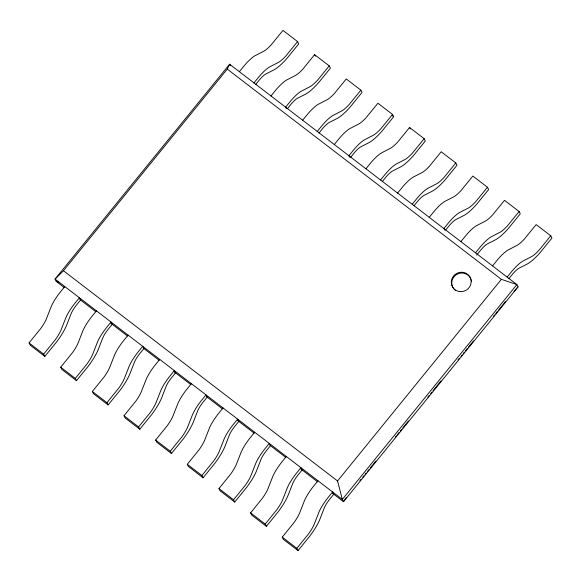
<?xml version="1.0" encoding="UTF-8"?>
<svg xmlns="http://www.w3.org/2000/svg" width="581" height="581" viewBox="0 0 581 581"><rect width="100%" height="100%" fill="white"/><g stroke="black" fill="none" stroke-linecap="round" stroke-linejoin="round"><path stroke-width="0.87" d="M64.142 287.428L56.226 281.349L55.042 279.091L63.46 270.746L227.28 69.103L229.611 64.222L516.887 284.567L518.07 286.825L343.502 501.693L332.376 493.16M346.225 497.568L343.502 501.693L342.325 499.435L337.554 480.974L63.46 270.746M64.781 286.556L59.727 292.802A21.323 5.236 -52.5 0 0 51.339 306.267L46.306 319.085A17.938 4.401 -52.5 0 1 40.75 328.483L29.05 342.935L30.234 345.194L44.839 356.4L56.742 341.751A27.438 6.74 -52.5 0 0 66.851 324.648L71.093 313.755A11.816 2.898 -52.5 0 1 76.605 304.909L80.57 300.021L79.386 297.762L74.332 304.008A21.323 5.236 -52.5 0 0 65.951 317.473L60.918 330.284A17.938 4.401 -52.5 0 1 55.362 339.689L43.655 354.134L44.839 356.4M239.35 71.688L244.419 65.471A21.323 5.236 -52.5 0 1 254.805 55.834L264.05 51.077A17.938 4.401 -52.5 0 0 271.233 44.788L282.962 30.401L297.574 41.6L298.757 43.865L286.854 58.514A27.438 6.74 -52.5 0 1 273.782 69.952L265.924 73.94A11.816 2.898 -52.5 0 0 259.104 80.272L255.705 84.456M253.955 82.894L259.024 76.677A21.323 5.236 -52.5 0 1 269.41 67.033L278.655 62.276A17.938 4.401 -52.5 0 0 285.837 55.994L297.574 41.6M96.431 310.835L91.377 317.073A21.323 5.236 -52.5 0 0 82.989 330.545L77.956 343.356A17.938 4.401 -52.5 0 1 72.4 352.754L60.7 367.207L61.884 369.472L76.489 380.678L88.392 366.023A27.438 6.74 -52.5 0 0 98.501 348.927L102.743 338.026A11.816 2.898 -52.5 0 1 108.255 329.18L112.22 324.3L111.036 322.034L105.982 328.28A21.323 5.236 -52.5 0 0 97.601 341.744L92.568 354.563A17.938 4.401 -52.5 0 1 87.005 363.96L75.305 378.413L76.489 380.678M270.993 95.967L276.062 89.75A21.323 5.236 -52.5 0 1 286.455 80.105L295.7 75.348A17.938 4.401 -52.5 0 0 302.883 69.066L314.611 54.672L329.224 65.878L330.407 68.137L318.504 82.792A27.438 6.74 -52.5 0 1 305.432 94.224L297.574 98.211A11.816 2.898 -52.5 0 0 290.754 104.544L287.355 108.734M329.224 65.878L317.487 80.272A17.938 4.401 -52.5 0 1 310.305 86.554L301.06 91.311A21.323 5.236 -52.5 0 0 290.674 100.956L285.605 107.165L286.389 108.676M128.081 335.106L123.027 341.352A21.323 5.236 -52.5 0 0 114.639 354.817L109.606 367.635A17.938 4.401 -52.5 0 1 104.05 377.033L92.35 391.485L93.534 393.744L108.139 404.95L120.042 390.301A27.438 6.74 -52.5 0 0 130.151 373.198L134.393 362.304A11.816 2.898 -52.5 0 1 139.905 353.459L143.87 348.571L142.686 346.312L137.632 352.558A21.323 5.236 -52.5 0 0 129.243 366.023L124.218 378.841A17.938 4.401 -52.5 0 1 118.655 388.239L106.955 402.691L108.139 404.95M302.643 120.238L307.712 114.021A21.323 5.236 -52.5 0 1 318.097 104.384L327.343 99.627A17.938 4.401 -52.5 0 0 334.533 93.338L346.261 78.951L360.874 90.149L362.05 92.415L350.154 107.064A27.438 6.74 -52.5 0 1 337.082 118.502L329.224 122.489A11.816 2.898 -52.5 0 0 322.404 128.822L319.005 133.005M317.255 131.444L322.324 125.227A21.323 5.236 -52.5 0 1 332.71 115.583L341.955 110.826A17.938 4.401 -52.5 0 0 349.137 104.544L360.874 90.149M159.731 359.385L154.677 365.631A21.323 5.236 -52.5 0 0 146.289 379.095L141.256 391.906A17.938 4.401 -52.5 0 1 135.7 401.311L124 415.756L125.184 418.022L139.789 429.228L151.692 414.573A27.438 6.74 -52.5 0 0 161.801 397.477L166.043 386.576A11.816 2.898 -52.5 0 1 171.555 377.73L175.52 372.849L174.336 370.584L169.282 376.829A21.323 5.236 -52.5 0 0 160.893 390.294L155.861 403.112A17.938 4.401 -52.5 0 1 150.305 412.51L138.605 426.962L139.789 429.228M334.293 144.516L339.362 138.3A21.323 5.236 -52.5 0 1 349.747 128.655L358.993 123.898A17.938 4.401 -52.5 0 0 366.183 117.616L377.911 103.222L392.524 114.428L393.7 116.687L381.804 131.342A27.438 6.74 -52.5 0 1 368.724 142.773L360.874 146.761A11.816 2.898 -52.5 0 0 354.054 153.101L350.655 157.284M392.524 114.428L380.787 128.822A17.938 4.401 -52.5 0 1 373.605 135.104L364.36 139.861A21.323 5.236 -52.5 0 0 353.974 149.506L348.905 155.715L349.689 157.226M191.381 383.656L186.327 389.902A21.323 5.236 -52.5 0 0 177.939 403.367L172.906 416.185A17.938 4.401 -52.5 0 1 167.35 425.582L155.65 440.035L156.834 442.301L171.439 453.5L183.342 438.851A27.438 6.74 -52.5 0 0 193.451 421.748L197.693 410.854A11.816 2.898 -52.5 0 1 203.205 402.008L207.17 397.128L205.986 394.862L200.932 401.108A21.323 5.236 -52.5 0 0 192.543 414.573L187.51 427.391A17.938 4.401 -52.5 0 1 181.955 436.789L170.255 451.241L171.439 453.5M365.943 168.788L371.012 162.571A21.323 5.236 -52.5 0 1 381.397 152.934L390.643 148.177A17.938 4.401 -52.5 0 0 397.832 141.895L409.561 127.5L424.166 138.699L425.35 140.965L413.447 155.614A27.438 6.74 -52.5 0 1 400.374 167.052L392.524 171.039A11.816 2.898 -52.5 0 0 385.704 177.372L382.305 181.555M380.555 179.994L385.624 173.777A21.323 5.236 -52.5 0 1 396.01 164.14L405.255 159.383A17.938 4.401 -52.5 0 0 412.437 153.094L424.166 138.699M223.031 407.935L217.977 414.18A21.323 5.236 -52.5 0 0 209.588 427.645L204.556 440.463A17.938 4.401 -52.5 0 1 199 449.861L187.3 464.313L188.476 466.572L203.089 477.778L214.992 463.13A27.438 6.74 -52.5 0 0 225.101 446.026L229.342 435.125A11.816 2.898 -52.5 0 1 234.847 426.287L238.82 421.399L237.636 419.141L232.582 425.379A21.323 5.236 -52.5 0 0 224.193 438.844L219.16 451.662A17.938 4.401 -52.5 0 1 213.605 461.06L201.905 475.512L203.089 477.778M397.593 193.066L402.662 186.85A21.323 5.236 -52.5 0 1 413.047 177.205L422.293 172.448A17.938 4.401 -52.5 0 0 429.482 166.166L441.211 151.772L455.816 162.978L457 165.244L445.097 179.892A27.438 6.74 -52.5 0 1 432.024 191.323L424.174 195.318A11.816 2.898 -52.5 0 0 417.354 201.651L413.948 205.834M412.198 204.265L417.274 198.056A21.323 5.236 -52.5 0 1 427.66 188.411L436.905 183.654A17.938 4.401 -52.5 0 0 444.087 177.372L455.816 162.978M254.674 432.206L249.627 438.452A21.323 5.236 -52.5 0 0 241.238 451.916L236.206 464.735A17.938 4.401 -52.5 0 1 230.65 474.132L218.95 488.585L220.126 490.851L234.739 502.049L246.642 487.401A27.438 6.74 -52.5 0 0 256.751 470.298L260.992 459.404A11.816 2.898 -52.5 0 1 266.497 450.558L270.47 445.678L269.286 443.412L264.232 449.658A21.323 5.236 -52.5 0 0 255.843 463.122L250.81 475.941A17.938 4.401 -52.5 0 1 245.255 485.338L233.555 499.791L234.739 502.049M429.243 217.338L434.312 211.128A21.323 5.236 -52.5 0 1 444.697 201.484L453.943 196.727A17.938 4.401 -52.5 0 0 461.125 190.445L472.861 176.05L487.466 187.256L488.65 189.515L476.747 204.163A27.438 6.74 -52.5 0 1 463.674 215.602L455.824 219.589A11.816 2.898 -52.5 0 0 449.004 225.922L445.598 230.112M487.466 187.256L475.737 201.643A17.938 4.401 -52.5 0 1 468.555 207.933L459.302 212.69A21.323 5.236 -52.5 0 0 448.917 222.327L443.848 228.544L444.639 230.054M286.324 456.484L281.277 462.73A21.323 5.236 -52.5 0 0 272.888 476.195L267.856 489.013A17.938 4.401 -52.5 0 1 262.3 498.411L250.593 512.863L251.776 515.122L266.388 526.328L278.292 511.679A27.438 6.74 -52.5 0 0 288.401 494.576L292.642 483.682A11.816 2.898 -52.5 0 1 298.147 474.837L302.12 469.949L300.936 467.69L295.882 473.936A21.323 5.236 -52.5 0 0 287.493 487.401L282.46 500.212A17.938 4.401 -52.5 0 1 276.905 509.617L265.205 524.062L266.388 526.328M460.893 241.616L465.962 235.399A21.323 5.236 -52.5 0 1 476.347 225.762L485.593 221.005A17.938 4.401 -52.5 0 0 492.775 214.716L504.511 200.322L519.116 211.528L520.3 213.793L508.397 228.442A27.438 6.74 -52.5 0 1 495.324 239.873L487.474 243.867A11.816 2.898 -52.5 0 0 480.654 250.2L476.681 255.081M475.498 252.822L480.567 246.605A21.323 5.236 -52.5 0 1 490.952 236.961L500.197 232.204A17.938 4.401 -52.5 0 0 507.387 225.922L519.116 211.528M317.974 480.756L312.919 487.001A21.323 5.236 -52.5 0 0 304.538 500.466L299.505 513.284A17.938 4.401 -52.5 0 1 293.95 522.682L282.243 537.135L283.426 539.4L298.038 550.599L309.934 535.951A27.438 6.74 -52.5 0 0 320.051 518.848L324.292 507.954A11.816 2.898 -52.5 0 1 329.797 499.108L333.77 494.228L332.586 491.962L327.531 498.207A21.323 5.236 -52.5 0 0 319.143 511.672L314.11 524.49A17.938 4.401 -52.5 0 1 308.555 533.888L296.855 548.341L298.038 550.599M492.543 265.887L497.612 259.678A21.323 5.236 -52.5 0 1 507.997 250.033L517.243 245.276A17.938 4.401 -52.5 0 0 524.425 238.994L536.161 224.6L550.766 235.806L551.95 238.065L540.047 252.713A27.438 6.74 -52.5 0 1 526.974 264.152L519.123 268.139A11.816 2.898 -52.5 0 0 512.297 274.472L508.898 278.662M337.554 480.974L501.367 279.33L516.887 284.567L342.325 499.435L55.042 279.091L229.611 64.222L230.396 65.726M507.148 277.093L512.217 270.877A21.323 5.236 -52.5 0 1 522.602 261.239L531.847 256.482A17.938 4.401 -52.5 0 0 539.037 250.193L550.766 235.806M359.922 480.705L361.07 479.296M362.776 477.19L363.924 475.788M365.064 474.379L366.204 472.978M367.345 471.569L369.058 469.463M370.199 468.054L375.907 461.031M395.312 437.144L396.46 435.735M397.6 434.334L399.314 432.228M400.454 430.819L401.594 429.417M402.735 428.008L408.443 420.985M427.848 397.099L428.989 395.69M430.703 393.584L431.843 392.182M432.99 390.773L440.979 380.94M458.104 359.857L459.244 358.455M460.958 356.349L462.098 354.94M463.239 353.538L464.379 352.13M465.526 350.728L467.233 348.622M468.38 347.213L473.515 340.887M493.494 316.304L494.634 314.895M495.775 313.493L497.489 311.38M498.629 309.978L505.477 301.546M514.062 291.379L518.07 286.825M56.226 281.349L58.739 282.293M392.313 115.626L393.7 116.687M227.28 69.103L501.367 279.33M79.982 299.571L95.829 311.721M110.942 323.319L127.508 336.021M143.347 348.172L159.187 360.322M174.307 371.92L190.866 384.622M206.705 396.772L222.545 408.915M237.665 420.513L254.224 433.215M270.063 445.366L285.903 457.516M301.023 469.114L317.582 481.816M29.05 342.935L43.655 354.134M60.7 367.207L75.305 378.413M92.35 391.485L106.955 402.691M124 415.756L138.605 426.962M155.65 440.035L170.255 451.241M187.3 464.313L201.905 475.512M218.95 488.585L233.555 499.791M250.593 512.863L265.205 524.062M282.243 537.135L296.855 548.341M409.561 127.5L410.353 129.004M314.611 54.672L315.403 56.183M471.198 279.802A10 9.63 -27.6 0 1 471.525 281.458M455.381 290.456A10 9.63 -27.6 0 1 455.838 275.045A10 9.63 -27.6 0 1 470.922 279.011M459.651 291.575A10 9.63 -27.6 0 0 470.508 278.212A10 9.63 -27.6 0 0 453.536 276.04A10 9.63 -27.6 0 0 459.651 291.575"/></g></svg>
